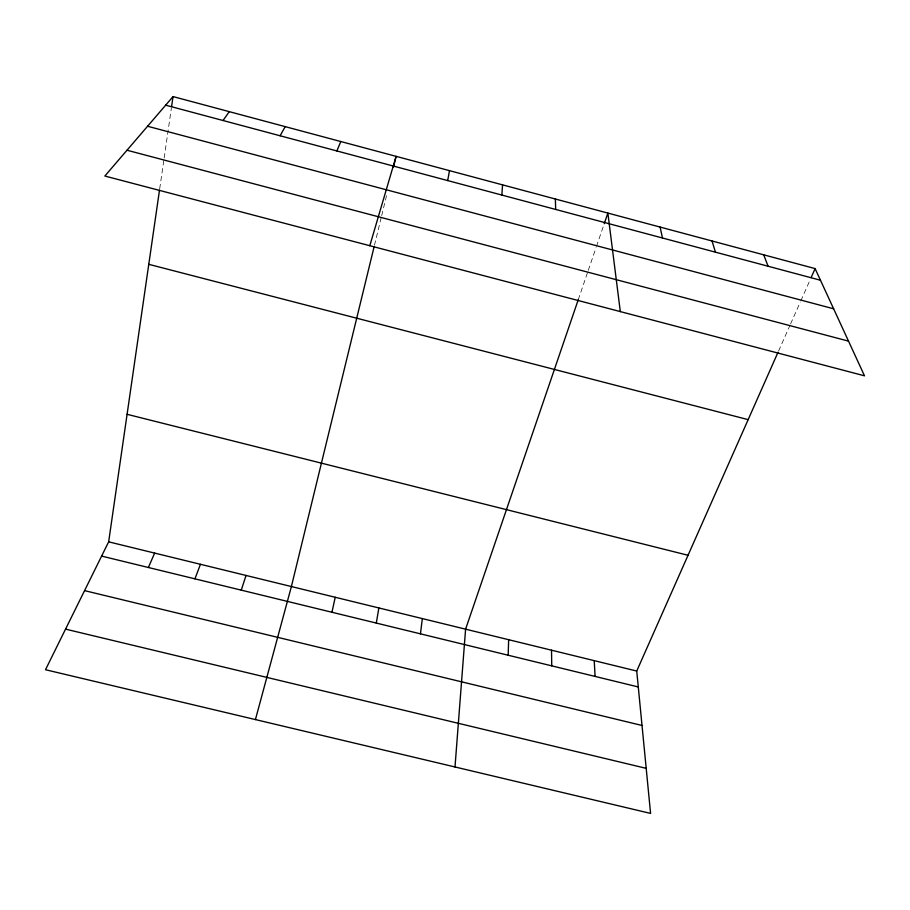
<?xml version="1.0" encoding="UTF-8"?>
<svg xmlns="http://www.w3.org/2000/svg" width="910" height="910" viewBox="0 0 910 910"><rect width="100%" height="100%" fill="white"/><g stroke="black" fill="none" stroke-linecap="round" stroke-linejoin="round"><path stroke-width="0.68" stroke-dasharray="4.55 3.41" d="M159.705 188.734L163.948 159.409M164.153 158.01L171.421 107.755M374.465 245.234L381.358 216.944M381.688 215.59L387.046 193.591M578.248 299.72L587.826 271.692M588.281 270.35L596.027 247.702M596.482 246.371L603.774 225.066M778.596 350.987L790.028 325.188M790.597 323.903L800.288 302.04M800.857 300.755L809.98 280.178"/><path stroke-width="1.36" d="M508.167 655.223L508.656 639.707M501.842 195.047L502.559 184.867M455 766.971L465.59 629.174L578.248 299.72M420.454 633.838L422.331 618.584M778.016 352.272L636.727 671.045L650.582 813.415L45.5 669.726L108.654 541.837L159.5 190.122M171.615 106.356L173.036 96.585L815.11 268.598L864.5 375.819L104.855 176.028L173.036 96.585M376.296 623.066L378.878 607.96M447.697 180.578L449.483 170.648M331.945 612.248L335.233 597.279M374.147 246.587L291.393 586.552L255.426 719.571M393.416 167.383L396.1 156.349L369.813 245.711M241.264 590.135L246.03 575.45M604.229 223.735L607.869 213.076L620.313 311.595M194.933 578.84L200.439 564.302M336.848 150.935L340.806 141.528M148.387 567.487L154.655 553.098M811.117 277.607L815.11 268.598M280.121 135.772L285.194 126.626M223.052 120.518L229.274 111.646M65.543 629.129L646.191 768.347M84.562 590.624L642.028 725.475M108.654 541.837L636.727 671.045M101.613 556.09L638.274 686.959M127.093 414.312L688.04 555.282M148.774 264.321L748.157 419.647M127.002 150.23L848.518 341.136M147.568 126.251L833.628 308.797M165.665 105.173L820.479 280.246M763.717 254.834L768.097 266.243M712.052 240.991L715.431 252.161M660.103 227.068L662.469 237.999M594.219 660.649L595.094 676.426M555.362 199.006L555.68 209.448M551.528 650.195L551.733 665.847"/></g></svg>
